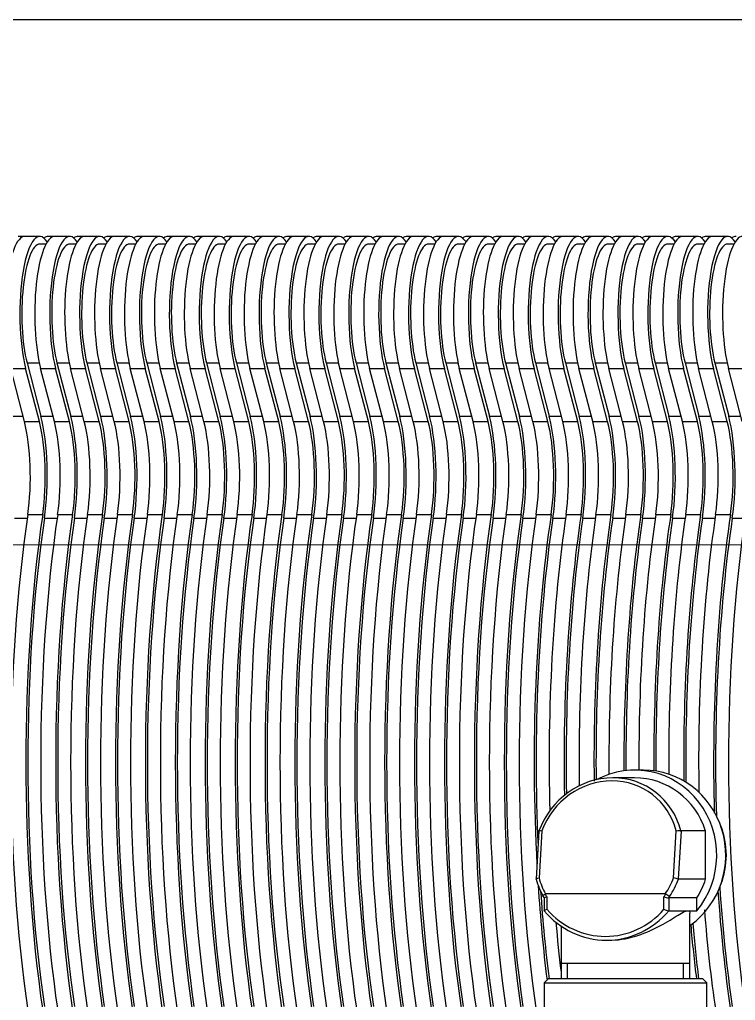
# Model space of a CAD drawing. Header units: millimetres. Extents: x 3795014 to 4300160, y 3869364 to 4016788.
# Drawn here: x 4226548 to 4226594.3, y 3924246.1 to 3924309.5 of the extents above; entities that cross this region are included whole.
import ezdxf

# ---------------------------------------------------------------- set-up
doc = ezdxf.new("R2010")
doc.units = ezdxf.units.MM
doc.linetypes.add('осевая2', pattern=[28.575, 19.05, -3.175, 3.175, -3.175])
doc.layers.add('линия перехода', color=7, linetype='Continuous')
doc.layers.add('оси', color=7, linetype='осевая2', lineweight=13)
doc.layers.add('основная', color=7, linetype='Continuous', lineweight=50)

msp = doc.modelspace()

# ---------------------------------------------------------------- linework, layer by layer
at = {"layer": 'линия перехода', "color": 0, "linetype": 'Continuous', "lineweight": -3}
for p, q in [((4226547.463, 3924286.987), (4226548.429, 3924286.987)), ((4226548.521, 3924287.341), (4226549.312, 3924287.341)), ((4226549.395, 3924286.987), (4226550.361, 3924286.987)), ((4226550.453, 3924287.341), (4226551.243, 3924287.341)), ((4226551.327, 3924286.987), (4226552.293, 3924286.987)), ((4226552.384, 3924287.341), (4226553.175, 3924287.341)), ((4226553.258, 3924286.987), (4226554.224, 3924286.987)), ((4226554.316, 3924287.341), (4226555.107, 3924287.341)), ((4226555.19, 3924286.987), (4226556.156, 3924286.987)), ((4226556.248, 3924287.341), (4226557.038, 3924287.341)), ((4226557.122, 3924286.987), (4226558.088, 3924286.987)), ((4226558.179, 3924287.341), (4226558.97, 3924287.341)), ((4226559.053, 3924286.987), (4226560.019, 3924286.987)), ((4226560.111, 3924287.341), (4226560.902, 3924287.341)), ((4226560.985, 3924286.987), (4226561.951, 3924286.987)), ((4226562.043, 3924287.341), (4226562.834, 3924287.341)), ((4226562.917, 3924286.987), (4226563.883, 3924286.987)), ((4226563.974, 3924287.341), (4226564.765, 3924287.341)), ((4226564.848, 3924286.987), (4226565.814, 3924286.987)), ((4226565.906, 3924287.341), (4226566.697, 3924287.341)), ((4226566.78, 3924286.987), (4226567.746, 3924286.987)), ((4226567.838, 3924287.341), (4226568.629, 3924287.341)), ((4226568.712, 3924286.987), (4226569.678, 3924286.987)), ((4226569.769, 3924287.341), (4226570.56, 3924287.341)), ((4226570.643, 3924286.987), (4226571.609, 3924286.987)), ((4226571.701, 3924287.341), (4226572.492, 3924287.341)), ((4226572.575, 3924286.987), (4226573.541, 3924286.987)), ((4226573.633, 3924287.341), (4226574.424, 3924287.341)), ((4226574.507, 3924286.987), (4226575.473, 3924286.987)), ((4226575.564, 3924287.341), (4226576.355, 3924287.341)), ((4226576.438, 3924286.987), (4226577.404, 3924286.987)), ((4226577.496, 3924287.341), (4226578.287, 3924287.341)), ((4226578.37, 3924286.987), (4226579.336, 3924286.987)), ((4226579.428, 3924287.341), (4226580.219, 3924287.341)), ((4226580.302, 3924286.987), (4226581.268, 3924286.987)), ((4226581.359, 3924287.341), (4226582.15, 3924287.341)), ((4226582.233, 3924286.987), (4226583.199, 3924286.987)), ((4226583.291, 3924287.341), (4226584.082, 3924287.341)), ((4226584.165, 3924286.987), (4226585.131, 3924286.987)), ((4226585.223, 3924287.341), (4226586.014, 3924287.341)), ((4226586.097, 3924286.987), (4226587.063, 3924286.987)), ((4226587.154, 3924287.341), (4226587.945, 3924287.341)), ((4226588.028, 3924286.987), (4226588.994, 3924286.987)), ((4226589.086, 3924287.341), (4226589.877, 3924287.341)), ((4226589.96, 3924286.987), (4226590.926, 3924286.987)), ((4226591.018, 3924287.341), (4226591.809, 3924287.341)), ((4226591.892, 3924286.987), (4226592.858, 3924286.987)), ((4226592.949, 3924287.341), (4226593.74, 3924287.341)), ((4226593.824, 3924286.987), (4226594.789, 3924286.987)), ((4226547.479, 3924283.906), (4226548.262, 3924283.906)), ((4226549.411, 3924283.906), (4226550.194, 3924283.906)), ((4226551.343, 3924283.906), (4226552.125, 3924283.906)), ((4226553.274, 3924283.906), (4226554.057, 3924283.906)), ((4226555.206, 3924283.906), (4226555.989, 3924283.906)), ((4226557.138, 3924283.906), (4226557.92, 3924283.906)), ((4226559.069, 3924283.906), (4226559.852, 3924283.906)), ((4226561.001, 3924283.906), (4226561.784, 3924283.906)), ((4226562.933, 3924283.906), (4226563.715, 3924283.906)), ((4226564.864, 3924283.906), (4226565.647, 3924283.906)), ((4226566.796, 3924283.906), (4226567.579, 3924283.906)), ((4226568.728, 3924283.906), (4226569.51, 3924283.906)), ((4226570.659, 3924283.906), (4226571.442, 3924283.906)), ((4226572.591, 3924283.906), (4226573.374, 3924283.906)), ((4226574.523, 3924283.906), (4226575.305, 3924283.906)), ((4226576.454, 3924283.906), (4226577.237, 3924283.906)), ((4226578.386, 3924283.906), (4226579.169, 3924283.906)), ((4226580.318, 3924283.906), (4226581.1, 3924283.906)), ((4226582.249, 3924283.906), (4226583.032, 3924283.906)), ((4226584.181, 3924283.906), (4226584.964, 3924283.906)), ((4226586.113, 3924283.906), (4226586.895, 3924283.906)), ((4226588.045, 3924283.906), (4226588.827, 3924283.906)), ((4226589.976, 3924283.906), (4226590.759, 3924283.906)), ((4226591.908, 3924283.906), (4226592.69, 3924283.906)), ((4226593.84, 3924283.906), (4226594.622, 3924283.906)), ((4226548.354, 3924283.552), (4226549.319, 3924283.552)), ((4226550.285, 3924283.552), (4226551.251, 3924283.552)), ((4226552.217, 3924283.552), (4226553.183, 3924283.552)), ((4226554.149, 3924283.552), (4226555.114, 3924283.552)), ((4226556.08, 3924283.552), (4226557.046, 3924283.552)), ((4226558.012, 3924283.552), (4226558.978, 3924283.552)), ((4226559.944, 3924283.552), (4226560.909, 3924283.552)), ((4226561.875, 3924283.552), (4226562.841, 3924283.552)), ((4226563.807, 3924283.552), (4226564.773, 3924283.552)), ((4226565.739, 3924283.552), (4226566.704, 3924283.552)), ((4226567.67, 3924283.552), (4226568.636, 3924283.552)), ((4226569.602, 3924283.552), (4226570.568, 3924283.552)), ((4226571.534, 3924283.552), (4226572.5, 3924283.552)), ((4226573.465, 3924283.552), (4226574.431, 3924283.552)), ((4226575.397, 3924283.552), (4226576.363, 3924283.552)), ((4226577.329, 3924283.552), (4226578.295, 3924283.552)), ((4226579.26, 3924283.552), (4226580.226, 3924283.552)), ((4226581.192, 3924283.552), (4226582.158, 3924283.552)), ((4226583.124, 3924283.552), (4226584.09, 3924283.552)), ((4226585.055, 3924283.552), (4226586.021, 3924283.552)), ((4226586.987, 3924283.552), (4226587.953, 3924283.552)), ((4226588.919, 3924283.552), (4226589.885, 3924283.552)), ((4226590.85, 3924283.552), (4226591.816, 3924283.552)), ((4226592.782, 3924283.552), (4226593.748, 3924283.552)), ((4226547.712, 3924277.305), (4226548.529, 3924277.305)), ((4226548.565, 3924277.552), (4226549.531, 3924277.552)), ((4226549.643, 3924277.305), (4226550.461, 3924277.305)), ((4226550.496, 3924277.552), (4226551.462, 3924277.552)), ((4226551.575, 3924277.305), (4226552.392, 3924277.305)), ((4226552.428, 3924277.552), (4226553.394, 3924277.552)), ((4226553.507, 3924277.305), (4226554.324, 3924277.305)), ((4226554.36, 3924277.552), (4226555.326, 3924277.552)), ((4226555.438, 3924277.305), (4226556.256, 3924277.305)), ((4226556.291, 3924277.552), (4226557.257, 3924277.552)), ((4226557.37, 3924277.305), (4226558.187, 3924277.305)), ((4226558.223, 3924277.552), (4226559.189, 3924277.552)), ((4226559.302, 3924277.305), (4226560.119, 3924277.305)), ((4226560.155, 3924277.552), (4226561.121, 3924277.552)), ((4226561.233, 3924277.305), (4226562.051, 3924277.305)), ((4226562.086, 3924277.552), (4226563.052, 3924277.552)), ((4226563.165, 3924277.305), (4226563.982, 3924277.305)), ((4226564.018, 3924277.552), (4226564.984, 3924277.552)), ((4226565.097, 3924277.305), (4226565.914, 3924277.305)), ((4226565.95, 3924277.552), (4226566.916, 3924277.552)), ((4226567.028, 3924277.305), (4226567.846, 3924277.305)), ((4226567.881, 3924277.552), (4226568.847, 3924277.552)), ((4226568.96, 3924277.305), (4226569.777, 3924277.305)), ((4226569.813, 3924277.552), (4226570.779, 3924277.552)), ((4226570.892, 3924277.305), (4226571.709, 3924277.305)), ((4226571.745, 3924277.552), (4226572.711, 3924277.552)), ((4226572.823, 3924277.305), (4226573.641, 3924277.305)), ((4226573.677, 3924277.552), (4226574.642, 3924277.552)), ((4226574.755, 3924277.305), (4226575.572, 3924277.305)), ((4226575.608, 3924277.552), (4226576.574, 3924277.552)), ((4226576.687, 3924277.305), (4226577.504, 3924277.305)), ((4226577.54, 3924277.552), (4226578.506, 3924277.552)), ((4226578.618, 3924277.305), (4226579.436, 3924277.305)), ((4226579.472, 3924277.552), (4226580.437, 3924277.552)), ((4226580.55, 3924277.305), (4226581.367, 3924277.305)), ((4226581.403, 3924277.552), (4226582.369, 3924277.552)), ((4226582.482, 3924277.305), (4226583.299, 3924277.305)), ((4226583.335, 3924277.552), (4226584.301, 3924277.552)), ((4226584.413, 3924277.305), (4226585.231, 3924277.305)), ((4226585.267, 3924277.552), (4226586.232, 3924277.552)), ((4226586.345, 3924277.305), (4226587.162, 3924277.305)), ((4226587.198, 3924277.552), (4226588.164, 3924277.552)), ((4226588.277, 3924277.305), (4226589.094, 3924277.305)), ((4226589.13, 3924277.552), (4226590.096, 3924277.552)), ((4226590.208, 3924277.305), (4226591.026, 3924277.305)), ((4226591.062, 3924277.552), (4226592.027, 3924277.552)), ((4226592.14, 3924277.305), (4226592.957, 3924277.305)), ((4226592.993, 3924277.552), (4226593.959, 3924277.552)), ((4226594.072, 3924277.305), (4226594.889, 3924277.305)), ((4226581.763, 3924257.106), (4226581.59, 3924254.064)), ((4226590.283, 3924254.064), (4226590.455, 3924257.106)), ((4226590.762, 3924257.093), (4226590.585, 3924253.972)), ((4226582.096, 3924252.842), (4226582.096, 3924252.034)), ((4226589.66, 3924252.034), (4226589.66, 3924252.842)), ((4226589.966, 3924252.766), (4226589.966, 3924251.94))]:
    msp.add_line(p, q, dxfattribs=at)
for centre, major_axis, ratio, start_param, end_param in [((4226586.023, 3924255.585), (-2.435, -4.169), 0.93488, 2.396479, 4.886306), ((4226586.023, 3924255.585), (-2.435, -4.169), 0.93488, 5.538072, 5.779733), ((4226586.023, 3924255.585), (-2.435, -4.169), 0.93488, 1.503052, 1.744713), ((4226586.086, 3924255.531), (2.506, 4.414), 0.937175, 4.640471, 4.883878), ((4226585.878, 3924255.531), (0, -4.75), 0.965835, 5.26853, 5.314193), ((4226585.878, 3924255.531), (0, -4.75), 0.965835, 0.968993, 1.014656), ((4226585.943, 3924255.531), (0, -5), 0.965835, 0.984689, 1.00983), ((4226585.878, 3924255.531), (0, 5.25), 0.965835, 2.299843, 3.983342)]:
    msp.add_ellipse(centre, major_axis=major_axis, ratio=ratio, start_param=start_param, end_param=end_param, dxfattribs=at)
at = {"layer": 'оси', "ltscale": 25}
msp.add_line((4217732.732, 3924275.593), (4229531.19, 3924275.593), dxfattribs=at)
at = {"layer": 'основная', "color": 0, "linetype": 'Continuous', "lineweight": -3}
for p, q in [((4226269.165, 3924309.531), (4226655.499, 3924309.531)), ((4226548.38, 3924295.523), (4226547.953, 3924295.523)), ((4226549.345, 3924295.523), (4226548.38, 3924295.523)), ((4226549.747, 3924295.023), (4226549.345, 3924295.023)), ((4226550.311, 3924295.523), (4226549.885, 3924295.523)), ((4226551.277, 3924295.523), (4226550.311, 3924295.523)), ((4226551.678, 3924295.023), (4226551.277, 3924295.023)), ((4226552.243, 3924295.523), (4226551.816, 3924295.523)), ((4226553.209, 3924295.523), (4226552.243, 3924295.523)), ((4226553.61, 3924295.023), (4226553.209, 3924295.023)), ((4226554.175, 3924295.523), (4226553.748, 3924295.523)), ((4226555.141, 3924295.523), (4226554.175, 3924295.523)), ((4226555.542, 3924295.023), (4226555.141, 3924295.023)), ((4226556.106, 3924295.523), (4226555.68, 3924295.523)), ((4226557.072, 3924295.523), (4226556.106, 3924295.523)), ((4226557.473, 3924295.023), (4226557.072, 3924295.023)), ((4226558.038, 3924295.523), (4226557.611, 3924295.523)), ((4226559.004, 3924295.523), (4226558.038, 3924295.523)), ((4226559.405, 3924295.023), (4226559.004, 3924295.023)), ((4226559.97, 3924295.523), (4226559.543, 3924295.523)), ((4226560.936, 3924295.523), (4226559.97, 3924295.523)), ((4226561.337, 3924295.023), (4226560.936, 3924295.023)), ((4226561.901, 3924295.523), (4226561.475, 3924295.523)), ((4226562.867, 3924295.523), (4226561.901, 3924295.523)), ((4226563.268, 3924295.023), (4226562.867, 3924295.023)), ((4226563.833, 3924295.523), (4226563.406, 3924295.523)), ((4226564.799, 3924295.523), (4226563.833, 3924295.523)), ((4226565.2, 3924295.023), (4226564.799, 3924295.023)), ((4226565.765, 3924295.523), (4226565.338, 3924295.523)), ((4226566.731, 3924295.523), (4226565.765, 3924295.523)), ((4226567.132, 3924295.023), (4226566.731, 3924295.023)), ((4226567.696, 3924295.523), (4226567.27, 3924295.523)), ((4226568.662, 3924295.523), (4226567.696, 3924295.523)), ((4226569.063, 3924295.023), (4226568.662, 3924295.023)), ((4226569.628, 3924295.523), (4226569.201, 3924295.523)), ((4226570.594, 3924295.523), (4226569.628, 3924295.523)), ((4226570.995, 3924295.023), (4226570.594, 3924295.023)), ((4226571.56, 3924295.523), (4226571.133, 3924295.523)), ((4226572.526, 3924295.523), (4226571.56, 3924295.523)), ((4226572.927, 3924295.023), (4226572.526, 3924295.023)), ((4226573.491, 3924295.523), (4226573.065, 3924295.523)), ((4226574.457, 3924295.523), (4226573.491, 3924295.523)), ((4226574.858, 3924295.023), (4226574.457, 3924295.023)), ((4226575.423, 3924295.523), (4226574.996, 3924295.523)), ((4226576.389, 3924295.523), (4226575.423, 3924295.523)), ((4226576.79, 3924295.023), (4226576.389, 3924295.023)), ((4226577.355, 3924295.523), (4226576.928, 3924295.523)), ((4226578.321, 3924295.523), (4226577.355, 3924295.523)), ((4226578.722, 3924295.023), (4226578.321, 3924295.023)), ((4226579.286, 3924295.523), (4226578.86, 3924295.523)), ((4226580.252, 3924295.523), (4226579.286, 3924295.523)), ((4226580.653, 3924295.023), (4226580.252, 3924295.023)), ((4226581.218, 3924295.523), (4226580.791, 3924295.523)), ((4226582.184, 3924295.523), (4226581.218, 3924295.523)), ((4226582.585, 3924295.023), (4226582.184, 3924295.023)), ((4226583.15, 3924295.523), (4226582.723, 3924295.523)), ((4226584.116, 3924295.523), (4226583.15, 3924295.523)), ((4226584.517, 3924295.023), (4226584.116, 3924295.023)), ((4226585.081, 3924295.523), (4226584.655, 3924295.523)), ((4226586.047, 3924295.523), (4226585.081, 3924295.523)), ((4226586.448, 3924295.023), (4226586.047, 3924295.023)), ((4226587.013, 3924295.523), (4226586.586, 3924295.523)), ((4226587.979, 3924295.523), (4226587.013, 3924295.523)), ((4226588.38, 3924295.023), (4226587.979, 3924295.023)), ((4226588.945, 3924295.523), (4226588.518, 3924295.523)), ((4226589.911, 3924295.523), (4226588.945, 3924295.523)), ((4226590.312, 3924295.023), (4226589.911, 3924295.023)), ((4226590.876, 3924295.523), (4226590.45, 3924295.523)), ((4226591.842, 3924295.523), (4226590.876, 3924295.523)), ((4226592.243, 3924295.023), (4226591.842, 3924295.023)), ((4226592.808, 3924295.523), (4226592.381, 3924295.523)), ((4226593.774, 3924295.523), (4226592.808, 3924295.523)), ((4226594.175, 3924295.023), (4226593.774, 3924295.023)), ((4226548.354, 3924283.552), (4226547.463, 3924286.987)), ((4226549.319, 3924283.552), (4226548.429, 3924286.987)), ((4226548.521, 3924287.341), (4226549.411, 3924283.906)), ((4226550.285, 3924283.552), (4226549.395, 3924286.987)), ((4226551.251, 3924283.552), (4226550.361, 3924286.987)), ((4226550.453, 3924287.341), (4226551.343, 3924283.906)), ((4226552.217, 3924283.552), (4226551.327, 3924286.987)), ((4226553.183, 3924283.552), (4226552.293, 3924286.987)), ((4226552.384, 3924287.341), (4226553.274, 3924283.906)), ((4226554.149, 3924283.552), (4226553.258, 3924286.987)), ((4226555.114, 3924283.552), (4226554.224, 3924286.987)), ((4226554.316, 3924287.341), (4226555.206, 3924283.906)), ((4226556.08, 3924283.552), (4226555.19, 3924286.987)), ((4226557.046, 3924283.552), (4226556.156, 3924286.987)), ((4226556.248, 3924287.341), (4226557.138, 3924283.906)), ((4226558.012, 3924283.552), (4226557.122, 3924286.987)), ((4226558.978, 3924283.552), (4226558.088, 3924286.987)), ((4226558.179, 3924287.341), (4226559.069, 3924283.906)), ((4226559.944, 3924283.552), (4226559.053, 3924286.987)), ((4226560.909, 3924283.552), (4226560.019, 3924286.987)), ((4226560.111, 3924287.341), (4226561.001, 3924283.906)), ((4226561.875, 3924283.552), (4226560.985, 3924286.987)), ((4226562.841, 3924283.552), (4226561.951, 3924286.987)), ((4226562.043, 3924287.341), (4226562.933, 3924283.906)), ((4226563.807, 3924283.552), (4226562.917, 3924286.987)), ((4226564.773, 3924283.552), (4226563.883, 3924286.987)), ((4226563.974, 3924287.341), (4226564.864, 3924283.906)), ((4226565.739, 3924283.552), (4226564.848, 3924286.987)), ((4226566.704, 3924283.552), (4226565.814, 3924286.987)), ((4226565.906, 3924287.341), (4226566.796, 3924283.906)), ((4226567.67, 3924283.552), (4226566.78, 3924286.987)), ((4226568.636, 3924283.552), (4226567.746, 3924286.987)), ((4226567.838, 3924287.341), (4226568.728, 3924283.906)), ((4226569.602, 3924283.552), (4226568.712, 3924286.987)), ((4226570.568, 3924283.552), (4226569.678, 3924286.987)), ((4226569.769, 3924287.341), (4226570.659, 3924283.906)), ((4226571.534, 3924283.552), (4226570.643, 3924286.987)), ((4226572.5, 3924283.552), (4226571.609, 3924286.987)), ((4226571.701, 3924287.341), (4226572.591, 3924283.906)), ((4226573.465, 3924283.552), (4226572.575, 3924286.987)), ((4226574.431, 3924283.552), (4226573.541, 3924286.987)), ((4226573.633, 3924287.341), (4226574.523, 3924283.906)), ((4226575.397, 3924283.552), (4226574.507, 3924286.987)), ((4226576.363, 3924283.552), (4226575.473, 3924286.987)), ((4226575.564, 3924287.341), (4226576.454, 3924283.906)), ((4226577.329, 3924283.552), (4226576.438, 3924286.987)), ((4226578.295, 3924283.552), (4226577.404, 3924286.987)), ((4226577.496, 3924287.341), (4226578.386, 3924283.906)), ((4226579.26, 3924283.552), (4226578.37, 3924286.987)), ((4226580.226, 3924283.552), (4226579.336, 3924286.987)), ((4226579.428, 3924287.341), (4226580.318, 3924283.906)), ((4226581.192, 3924283.552), (4226580.302, 3924286.987)), ((4226582.158, 3924283.552), (4226581.268, 3924286.987)), ((4226581.359, 3924287.341), (4226582.249, 3924283.906)), ((4226583.124, 3924283.552), (4226582.233, 3924286.987)), ((4226584.09, 3924283.552), (4226583.199, 3924286.987)), ((4226583.291, 3924287.341), (4226584.181, 3924283.906)), ((4226585.055, 3924283.552), (4226584.165, 3924286.987)), ((4226586.021, 3924283.552), (4226585.131, 3924286.987)), ((4226585.223, 3924287.341), (4226586.113, 3924283.906)), ((4226586.987, 3924283.552), (4226586.097, 3924286.987)), ((4226587.953, 3924283.552), (4226587.063, 3924286.987)), ((4226587.154, 3924287.341), (4226588.045, 3924283.906)), ((4226588.919, 3924283.552), (4226588.028, 3924286.987)), ((4226589.885, 3924283.552), (4226588.994, 3924286.987)), ((4226589.086, 3924287.341), (4226589.976, 3924283.906)), ((4226590.85, 3924283.552), (4226589.96, 3924286.987)), ((4226591.816, 3924283.552), (4226590.926, 3924286.987)), ((4226591.018, 3924287.341), (4226591.908, 3924283.906)), ((4226592.782, 3924283.552), (4226591.892, 3924286.987)), ((4226593.748, 3924283.552), (4226592.858, 3924286.987)), ((4226592.949, 3924287.341), (4226593.84, 3924283.906)), ((4226594.714, 3924283.552), (4226593.824, 3924286.987)), ((4226588.34, 3924261.031), (4226587.757, 3924261.031)), ((4226587.757, 3924260.531), (4226586.355, 3924260.531)), ((4226581.579, 3924257.103), (4226581.402, 3924253.988)), ((4226590.757, 3924257.094), (4226590.762, 3924257.093)), ((4226592.345, 3924257.093), (4226590.762, 3924257.093)), ((4226592.345, 3924253.97), (4226592.345, 3924257.093)), ((4226581.414, 3924253.97), (4226581.41, 3924253.972)), ((4226590.585, 3924253.972), (4226590.59, 3924253.97)), ((4226592.345, 3924253.97), (4226590.59, 3924253.97)), ((4226581.842, 3924252.879), (4226581.913, 3924252.768)), ((4226581.911, 3924252.769), (4226581.911, 3924251.944)), ((4226589.746, 3924253.031), (4226582.01, 3924253.031)), ((4226591.78, 3924252.766), (4226589.966, 3924252.766)), ((4226591.78, 3924251.94), (4226591.78, 3924252.766)), ((4226589.966, 3924251.94), (4226591.197, 3924251.94)), ((4226591.197, 3924251.94), (4226591.78, 3924251.94)), ((4226591.339, 3924248.531), (4226591.339, 3924251.774)), ((4226583.008, 3924250.947), (4226583.008, 3924248.531)), ((4226585.943, 3924250.031), (4226586.098, 3924250.031)), ((4226583.008, 3924248.531), (4226583.008, 3924247.531)), ((4226591.339, 3924248.531), (4226583.008, 3924248.531)), ((4226583.436, 3924247.531), (4226583.436, 3924248.531)), ((4226590.911, 3924247.531), (4226590.911, 3924248.531)), ((4226591.339, 3924247.531), (4226591.339, 3924248.531)), ((4226582.174, 3924247.531), (4226581.924, 3924247.281)), ((4226592.174, 3924247.531), (4226582.174, 3924247.531)), ((4226592.424, 3924247.281), (4226592.174, 3924247.531)), ((4226581.924, 3924247.281), (4226592.424, 3924247.281)), ((4226581.924, 3924247.281), (4226581.924, 3924244.731)), ((4226592.424, 3924244.731), (4226592.424, 3924247.281))]:
    msp.add_line(p, q, dxfattribs=at)
for centre, radius, start, end in [((4226590.177, 3924253.173), 0.897, 62.8999, 83.20474), ((4226582.008, 3924252.982), 0.0494, 88.22297, 122.22076), ((4226590.237, 3924254.501), 1.756, 250.81871, 261.13301), ((4226589.748, 3924252.98), 0.051, 58.33737, 91.2189), ((4226591.151, 3924255.055), 2.454, 235.87926, 242.87077), ((4226590.25, 3924253.411), 1.498, 246.77605, 259.05363)]:
    msp.add_arc(centre, radius, start, end, dxfattribs=at)
for centre, major_axis, ratio, start_param, end_param in [((4226549.345, 3924290.523), (0, -5), 0.259156, 2.759692, 5.497787), ((4226551.277, 3924290.523), (0, -5), 0.259156, 2.759692, 5.497787), ((4226553.209, 3924290.523), (0, -5), 0.259156, 2.759692, 5.497787), ((4226555.141, 3924290.523), (0, -5), 0.259156, 2.759692, 5.497787), ((4226557.072, 3924290.523), (0, -5), 0.259156, 2.759692, 5.497787), ((4226559.004, 3924290.523), (0, -5), 0.259156, 2.759692, 5.497787), ((4226560.936, 3924290.523), (0, -5), 0.259156, 2.759692, 5.497787), ((4226562.867, 3924290.523), (0, -5), 0.259156, 2.759692, 5.497787), ((4226564.799, 3924290.523), (0, -5), 0.259156, 2.759692, 5.497787), ((4226566.731, 3924290.523), (0, -5), 0.259156, 2.759692, 5.497787), ((4226568.662, 3924290.523), (0, -5), 0.259156, 2.759692, 5.497787), ((4226570.594, 3924290.523), (0, -5), 0.259156, 2.759692, 5.497787), ((4226572.526, 3924290.523), (0, -5), 0.259156, 2.759692, 5.497787), ((4226574.457, 3924290.523), (0, -5), 0.259156, 2.759692, 5.497787), ((4226576.389, 3924290.523), (0, -5), 0.259156, 2.759692, 5.497787), ((4226578.321, 3924290.523), (0, -5), 0.259156, 2.759692, 5.497787), ((4226580.252, 3924290.523), (0, -5), 0.259156, 2.759692, 5.497787), ((4226582.184, 3924290.523), (0, -5), 0.259156, 2.759692, 5.497787), ((4226584.116, 3924290.523), (0, -5), 0.259156, 2.759692, 5.497787), ((4226586.047, 3924290.523), (0, -5), 0.259156, 2.759692, 5.497787), ((4226587.979, 3924290.523), (0, -5), 0.259156, 2.759692, 5.497787), ((4226589.911, 3924290.523), (0, -5), 0.259156, 2.759692, 5.497787), ((4226591.842, 3924290.523), (0, -5), 0.259156, 2.759692, 5.497787), ((4226593.774, 3924290.523), (0, -5), 0.259156, 2.759692, 5.497787), ((4226548.38, 3924290.523), (0, -5), 0.259156, 3.141593, 5.497787), ((4226549.345, 3924290.523), (0, -4.5), 0.259156, 3.141593, 5.497787), ((4226550.311, 3924290.523), (0, -5), 0.259156, 3.141593, 5.497787), ((4226549.885, 3924290.523), (0, -5), 0.259156, 3.141593, 3.351128), ((4226551.277, 3924290.523), (0, -4.5), 0.259156, 3.141593, 5.497787), ((4226552.243, 3924290.523), (0, -5), 0.259156, 3.141593, 5.497787), ((4226551.816, 3924290.523), (0, -5), 0.259156, 3.141593, 3.351128), ((4226553.209, 3924290.523), (0, -4.5), 0.259156, 3.141593, 5.497787), ((4226554.175, 3924290.523), (0, -5), 0.259156, 3.141593, 5.497787), ((4226553.748, 3924290.523), (0, -5), 0.259156, 3.141593, 3.351128), ((4226555.141, 3924290.523), (0, -4.5), 0.259156, 3.141593, 5.497787), ((4226556.106, 3924290.523), (0, -5), 0.259156, 3.141593, 5.497787), ((4226555.68, 3924290.523), (0, -5), 0.259156, 3.141593, 3.351128), ((4226557.072, 3924290.523), (0, -4.5), 0.259156, 3.141593, 5.497787), ((4226558.038, 3924290.523), (0, -5), 0.259156, 3.141593, 5.497787), ((4226557.611, 3924290.523), (0, -5), 0.259156, 3.141593, 3.351128), ((4226559.004, 3924290.523), (0, -4.5), 0.259156, 3.141593, 5.497787), ((4226559.97, 3924290.523), (0, -5), 0.259156, 3.141593, 5.497787), ((4226559.543, 3924290.523), (0, -5), 0.259156, 3.141593, 3.351128), ((4226560.936, 3924290.523), (0, -4.5), 0.259156, 3.141593, 5.497787), ((4226561.901, 3924290.523), (0, -5), 0.259156, 3.141593, 5.497787), ((4226561.475, 3924290.523), (0, -5), 0.259156, 3.141593, 3.351128), ((4226562.867, 3924290.523), (0, -4.5), 0.259156, 3.141593, 5.497787), ((4226563.833, 3924290.523), (0, -5), 0.259156, 3.141593, 5.497787), ((4226563.406, 3924290.523), (0, -5), 0.259156, 3.141593, 3.351128), ((4226564.799, 3924290.523), (0, -4.5), 0.259156, 3.141593, 5.497787), ((4226565.765, 3924290.523), (0, -5), 0.259156, 3.141593, 5.497787), ((4226565.338, 3924290.523), (0, -5), 0.259156, 3.141593, 3.351128), ((4226566.731, 3924290.523), (0, -4.5), 0.259156, 3.141593, 5.497787), ((4226567.696, 3924290.523), (0, -5), 0.259156, 3.141593, 5.497787), ((4226567.27, 3924290.523), (0, -5), 0.259156, 3.141593, 3.351128), ((4226568.662, 3924290.523), (0, -4.5), 0.259156, 3.141593, 5.497787), ((4226569.628, 3924290.523), (0, -5), 0.259156, 3.141593, 5.497787), ((4226569.201, 3924290.523), (0, -5), 0.259156, 3.141593, 3.351128), ((4226570.594, 3924290.523), (0, -4.5), 0.259156, 3.141593, 5.497787), ((4226571.56, 3924290.523), (0, -5), 0.259156, 3.141593, 5.497787), ((4226571.133, 3924290.523), (0, -5), 0.259156, 3.141593, 3.351128), ((4226572.526, 3924290.523), (0, -4.5), 0.259156, 3.141593, 5.497787), ((4226573.491, 3924290.523), (0, -5), 0.259156, 3.141593, 5.497787), ((4226573.065, 3924290.523), (0, -5), 0.259156, 3.141593, 3.351128), ((4226574.457, 3924290.523), (0, -4.5), 0.259156, 3.141593, 5.497787), ((4226575.423, 3924290.523), (0, -5), 0.259156, 3.141593, 5.497787), ((4226574.996, 3924290.523), (0, -5), 0.259156, 3.141593, 3.351128), ((4226576.389, 3924290.523), (0, -4.5), 0.259156, 3.141593, 5.497787), ((4226577.355, 3924290.523), (0, -5), 0.259156, 3.141593, 5.497787), ((4226576.928, 3924290.523), (0, -5), 0.259156, 3.141593, 3.351128), ((4226578.321, 3924290.523), (0, -4.5), 0.259156, 3.141593, 5.497787), ((4226579.286, 3924290.523), (0, -5), 0.259156, 3.141593, 5.497787), ((4226578.86, 3924290.523), (0, -5), 0.259156, 3.141593, 3.351128), ((4226580.252, 3924290.523), (0, -4.5), 0.259156, 3.141593, 5.497787), ((4226581.218, 3924290.523), (0, -5), 0.259156, 3.141593, 5.497787), ((4226580.791, 3924290.523), (0, -5), 0.259156, 3.141593, 3.351128), ((4226582.184, 3924290.523), (0, -4.5), 0.259156, 3.141593, 5.497787), ((4226583.15, 3924290.523), (0, -5), 0.259156, 3.141593, 5.497787), ((4226582.723, 3924290.523), (0, -5), 0.259156, 3.141593, 3.351128), ((4226584.116, 3924290.523), (0, -4.5), 0.259156, 3.141593, 5.497787), ((4226585.081, 3924290.523), (0, -5), 0.259156, 3.141593, 5.497787), ((4226584.655, 3924290.523), (0, -5), 0.259156, 3.141593, 3.351128), ((4226586.047, 3924290.523), (0, -4.5), 0.259156, 3.141593, 5.497787), ((4226587.013, 3924290.523), (0, -5), 0.259156, 3.141593, 5.497787), ((4226586.586, 3924290.523), (0, -5), 0.259156, 3.141593, 3.351128), ((4226587.979, 3924290.523), (0, -4.5), 0.259156, 3.141593, 5.497787), ((4226588.945, 3924290.523), (0, -5), 0.259156, 3.141593, 5.497787), ((4226588.518, 3924290.523), (0, -5), 0.259156, 3.141593, 3.351128), ((4226589.911, 3924290.523), (0, -4.5), 0.259156, 3.141593, 5.497787), ((4226590.876, 3924290.523), (0, -5), 0.259156, 3.141593, 5.497787), ((4226590.45, 3924290.523), (0, -5), 0.259156, 3.141593, 3.351128), ((4226591.842, 3924290.523), (0, -4.5), 0.259156, 3.141593, 5.497787), ((4226592.808, 3924290.523), (0, -5), 0.259156, 3.141593, 5.497787), ((4226592.381, 3924290.523), (0, -5), 0.259156, 3.141593, 3.351128), ((4226593.774, 3924290.523), (0, -4.5), 0.259156, 3.141593, 5.497787), ((4226594.74, 3924290.523), (0, -5), 0.259156, 3.141593, 5.497787), ((4226594.313, 3924290.523), (0, -5), 0.259156, 3.141593, 3.351128), ((4226548.403, 3924280.017), (0, 5.5), 0.259156, 4.196924, 5.497787), ((4226550.335, 3924280.017), (0, 5.5), 0.259156, 4.196924, 5.497787), ((4226552.267, 3924280.017), (0, 5.5), 0.259156, 4.196924, 5.497787), ((4226554.198, 3924280.017), (0, 5.5), 0.259156, 4.196924, 5.497787), ((4226556.13, 3924280.017), (0, 5.5), 0.259156, 4.196924, 5.497787), ((4226558.062, 3924280.017), (0, 5.5), 0.259156, 4.196924, 5.497787), ((4226559.993, 3924280.017), (0, 5.5), 0.259156, 4.196924, 5.497787), ((4226561.925, 3924280.017), (0, 5.5), 0.259156, 4.196924, 5.497787), ((4226563.857, 3924280.017), (0, 5.5), 0.259156, 4.196924, 5.497787), ((4226565.788, 3924280.017), (0, 5.5), 0.259156, 4.196924, 5.497787), ((4226567.72, 3924280.017), (0, 5.5), 0.259156, 4.196924, 5.497787), ((4226569.652, 3924280.017), (0, 5.5), 0.259156, 4.196924, 5.497787), ((4226571.583, 3924280.017), (0, 5.5), 0.259156, 4.196924, 5.497787), ((4226573.515, 3924280.017), (0, 5.5), 0.259156, 4.196924, 5.497787), ((4226575.447, 3924280.017), (0, 5.5), 0.259156, 4.196924, 5.497787), ((4226577.378, 3924280.017), (0, 5.5), 0.259156, 4.196924, 5.497787), ((4226579.31, 3924280.017), (0, 5.5), 0.259156, 4.196924, 5.497787), ((4226581.242, 3924280.017), (0, 5.5), 0.259156, 4.196924, 5.497787), ((4226583.173, 3924280.017), (0, 5.5), 0.259156, 4.196924, 5.497787), ((4226585.105, 3924280.017), (0, 5.5), 0.259156, 4.196924, 5.497787), ((4226587.037, 3924280.017), (0, 5.5), 0.259156, 4.196924, 5.497787), ((4226588.968, 3924280.017), (0, 5.5), 0.259156, 4.196924, 5.497787), ((4226590.9, 3924280.017), (0, 5.5), 0.259156, 4.196924, 5.497787), ((4226592.832, 3924280.017), (0, 5.5), 0.259156, 4.196924, 5.497787), ((4226547.437, 3924280.017), (0, -5), 0.259156, 1.055331, 2.356194), ((4226548.403, 3924280.017), (0, -5), 0.259156, 1.055331, 2.356194), ((4226549.369, 3924280.017), (0, -5), 0.259156, 1.055331, 2.356194), ((4226550.335, 3924280.017), (0, -5), 0.259156, 1.055331, 2.356194), ((4226551.301, 3924280.017), (0, -5), 0.259156, 1.055331, 2.356194), ((4226552.267, 3924280.017), (0, -5), 0.259156, 1.055331, 2.356194), ((4226553.232, 3924280.017), (0, -5), 0.259156, 1.055331, 2.356194), ((4226554.198, 3924280.017), (0, -5), 0.259156, 1.055331, 2.356194), ((4226555.164, 3924280.017), (0, -5), 0.259156, 1.055331, 2.356194), ((4226556.13, 3924280.017), (0, -5), 0.259156, 1.055331, 2.356194), ((4226557.096, 3924280.017), (0, -5), 0.259156, 1.055331, 2.356194), ((4226558.062, 3924280.017), (0, -5), 0.259156, 1.055331, 2.356194), ((4226559.027, 3924280.017), (0, -5), 0.259156, 1.055331, 2.356194), ((4226559.993, 3924280.017), (0, -5), 0.259156, 1.055331, 2.356194), ((4226560.959, 3924280.017), (0, -5), 0.259156, 1.055331, 2.356194), ((4226561.925, 3924280.017), (0, -5), 0.259156, 1.055331, 2.356194), ((4226562.891, 3924280.017), (0, -5), 0.259156, 1.055331, 2.356194), ((4226563.857, 3924280.017), (0, -5), 0.259156, 1.055331, 2.356194), ((4226564.822, 3924280.017), (0, -5), 0.259156, 1.055331, 2.356194), ((4226565.788, 3924280.017), (0, -5), 0.259156, 1.055331, 2.356194), ((4226566.754, 3924280.017), (0, -5), 0.259156, 1.055331, 2.356194), ((4226567.72, 3924280.017), (0, -5), 0.259156, 1.055331, 2.356194), ((4226568.686, 3924280.017), (0, -5), 0.259156, 1.055331, 2.356194), ((4226569.652, 3924280.017), (0, -5), 0.259156, 1.055331, 2.356194), ((4226570.617, 3924280.017), (0, -5), 0.259156, 1.055331, 2.356194), ((4226571.583, 3924280.017), (0, -5), 0.259156, 1.055331, 2.356194), ((4226572.549, 3924280.017), (0, -5), 0.259156, 1.055331, 2.356194), ((4226573.515, 3924280.017), (0, -5), 0.259156, 1.055331, 2.356194), ((4226574.481, 3924280.017), (0, -5), 0.259156, 1.055331, 2.356194), ((4226575.447, 3924280.017), (0, -5), 0.259156, 1.055331, 2.356194), ((4226576.412, 3924280.017), (0, -5), 0.259156, 1.055331, 2.356194), ((4226577.378, 3924280.017), (0, -5), 0.259156, 1.055331, 2.356194), ((4226578.344, 3924280.017), (0, -5), 0.259156, 1.055331, 2.356194), ((4226579.31, 3924280.017), (0, -5), 0.259156, 1.055331, 2.356194), ((4226580.276, 3924280.017), (0, -5), 0.259156, 1.055331, 2.356194), ((4226581.242, 3924280.017), (0, -5), 0.259156, 1.055331, 2.356194), ((4226582.207, 3924280.017), (0, -5), 0.259156, 1.055331, 2.356194), ((4226583.173, 3924280.017), (0, -5), 0.259156, 1.055331, 2.356194), ((4226584.139, 3924280.017), (0, -5), 0.259156, 1.055331, 2.356194), ((4226585.105, 3924280.017), (0, -5), 0.259156, 1.055331, 2.356194), ((4226586.071, 3924280.017), (0, -5), 0.259156, 1.055331, 2.356194), ((4226587.037, 3924280.017), (0, -5), 0.259156, 1.055331, 2.356194), ((4226588.002, 3924280.017), (0, -5), 0.259156, 1.055331, 2.356194), ((4226588.968, 3924280.017), (0, -5), 0.259156, 1.055331, 2.356194), ((4226589.934, 3924280.017), (0, -5), 0.259156, 1.055331, 2.356194), ((4226590.9, 3924280.017), (0, -5), 0.259156, 1.055331, 2.356194), ((4226591.866, 3924280.017), (0, -5), 0.259156, 1.055331, 2.356194), ((4226592.832, 3924280.017), (0, -5), 0.259156, 1.055331, 2.356194), ((4226555.893, 3924261.531), (0, -32.5), 0.259156, 4.196924, 5.227854), ((4226556.859, 3924261.531), (0, -32.5), 0.259156, 4.196924, 5.227854), ((4226556.859, 3924261.531), (0, 32), 0.259156, 1.055331, 2.086262), ((4226557.825, 3924261.531), (0, -32.5), 0.259156, 4.196924, 5.227854), ((4226558.79, 3924261.531), (0, -32.5), 0.259156, 4.196924, 5.227854), ((4226558.79, 3924261.531), (0, 32), 0.259156, 1.055331, 2.086262), ((4226559.756, 3924261.531), (0, -32.5), 0.259156, 4.196924, 5.227854), ((4226560.722, 3924261.531), (0, -32.5), 0.259156, 4.196924, 5.227854), ((4226560.722, 3924261.531), (0, 32), 0.259156, 1.055331, 2.086262), ((4226561.688, 3924261.531), (0, -32.5), 0.259156, 4.196924, 5.227854), ((4226562.654, 3924261.531), (0, -32.5), 0.259156, 4.196924, 5.227854), ((4226562.654, 3924261.531), (0, 32), 0.259156, 1.055331, 2.086262), ((4226563.62, 3924261.531), (0, -32.5), 0.259156, 4.196924, 5.227854), ((4226564.585, 3924261.531), (0, -32.5), 0.259156, 4.196924, 5.227854), ((4226564.585, 3924261.531), (0, 32), 0.259156, 1.055331, 2.086262), ((4226565.551, 3924261.531), (0, -32.5), 0.259156, 4.196924, 5.227854), ((4226566.517, 3924261.531), (0, -32.5), 0.259156, 4.196924, 5.227854), ((4226566.517, 3924261.531), (0, 32), 0.259156, 1.055331, 2.086262), ((4226567.483, 3924261.531), (0, -32.5), 0.259156, 4.196924, 5.227854), ((4226568.449, 3924261.531), (0, -32.5), 0.259156, 4.196924, 5.227854), ((4226568.449, 3924261.531), (0, 32), 0.259156, 1.055331, 2.086262), ((4226569.415, 3924261.531), (0, -32.5), 0.259156, 4.196924, 5.227854), ((4226570.38, 3924261.531), (0, -32.5), 0.259156, 4.196924, 5.227854), ((4226570.38, 3924261.531), (0, 32), 0.259156, 1.055331, 2.086262), ((4226571.346, 3924261.531), (0, -32.5), 0.259156, 4.196924, 5.227854), ((4226572.312, 3924261.531), (0, -32.5), 0.259156, 4.196924, 5.227854), ((4226572.312, 3924261.531), (0, 32), 0.259156, 1.055331, 2.086262), ((4226573.278, 3924261.531), (0, -32.5), 0.259156, 4.196924, 5.227854), ((4226574.244, 3924261.531), (0, -32.5), 0.259156, 4.196924, 5.227854), ((4226574.244, 3924261.531), (0, 32), 0.259156, 1.055331, 2.086262), ((4226575.21, 3924261.531), (0, -32.5), 0.259156, 4.196924, 5.227854), ((4226576.176, 3924261.531), (0, -32.5), 0.259156, 4.196924, 5.227854), ((4226576.176, 3924261.531), (0, 32), 0.259156, 1.055331, 2.086262), ((4226577.141, 3924261.531), (0, -32.5), 0.259156, 4.196924, 5.227854), ((4226578.107, 3924261.531), (0, -32.5), 0.259156, 4.196924, 5.227854), ((4226578.107, 3924261.531), (0, 32), 0.259156, 1.055331, 2.086262), ((4226579.073, 3924261.531), (0, -32.5), 0.259156, 4.196924, 5.227854), ((4226580.039, 3924261.531), (0, -32.5), 0.259156, 4.196924, 5.227854), ((4226580.039, 3924261.531), (0, 32), 0.259156, 1.055331, 2.086262), ((4226581.005, 3924261.531), (0, -32.5), 0.259156, 4.196924, 5.227854), ((4226581.971, 3924261.531), (0, -32.5), 0.259156, 4.196924, 5.227854), ((4226581.971, 3924261.531), (0, 32), 0.259156, 1.055331, 2.086262), ((4226582.936, 3924261.531), (0, -32.5), 0.259156, 4.196924, 5.227854), ((4226583.902, 3924261.531), (0, -32.5), 0.259156, 4.196924, 5.227854), ((4226583.902, 3924261.531), (0, 32), 0.259156, 1.055331, 2.086262), ((4226584.868, 3924261.531), (0, -32.5), 0.259156, 4.196924, 5.227854), ((4226585.834, 3924261.531), (0, -32.5), 0.259156, 4.196924, 5.227854), ((4226585.834, 3924261.531), (0, 32), 0.259156, 1.055331, 2.086262), ((4226586.8, 3924261.531), (0, -32.5), 0.259156, 4.196924, 5.227854), ((4226587.766, 3924261.531), (0, -32.5), 0.259156, 4.196924, 5.227854), ((4226587.766, 3924261.531), (0, 32), 0.259156, 1.055331, 2.086262), ((4226588.731, 3924261.531), (0, -32.5), 0.259156, 4.196924, 5.227854), ((4226589.697, 3924261.531), (0, -32.5), 0.259156, 4.196924, 4.918387), ((4226589.697, 3924261.531), (0, 32), 0.259156, 1.055331, 1.740451), ((4226590.663, 3924261.531), (0, -32.5), 0.259156, 4.196924, 4.809118), ((4226591.629, 3924261.531), (0, -32.5), 0.259156, 4.196924, 4.778279), ((4226591.629, 3924261.531), (0, 32), 0.259156, 1.055331, 1.634549), ((4226592.595, 3924261.531), (0, -32.5), 0.259156, 4.196924, 4.7592), ((4226593.561, 3924261.531), (0, -32.5), 0.259156, 4.196924, 4.749673), ((4226593.561, 3924261.531), (0, 32), 0.259156, 1.055331, 1.60638), ((4226594.526, 3924261.531), (0, -32.5), 0.259156, 4.196924, 4.736154), ((4226595.492, 3924261.531), (0, -32.5), 0.259156, 4.196924, 4.729192), ((4226595.492, 3924261.531), (0, 32), 0.259156, 1.055331, 1.587368), ((4226596.458, 3924261.531), (0, -32.5), 0.259156, 4.196924, 4.727774), ((4226597.424, 3924261.531), (0, -32.5), 0.259156, 4.196924, 4.729096), ((4226597.424, 3924261.531), (0, 32), 0.259156, 1.055331, 1.588344), ((4226598.39, 3924261.531), (0, -32.5), 0.259156, 4.196924, 4.735934), ((4226599.356, 3924261.531), (0, -32.5), 0.259156, 4.196924, 4.749416), ((4226599.356, 3924261.531), (0, 32), 0.259156, 1.055331, 1.610851), ((4226600.321, 3924261.531), (0, -32.5), 0.259156, 4.196924, 4.77183), ((4226601.287, 3924261.531), (0, -32.5), 0.259156, 4.196924, 4.813342), ((4226601.287, 3924261.531), (0, 32), 0.259156, 1.055331, 1.680597), ((4226602.253, 3924261.531), (0, -32.5), 0.259156, 4.196924, 5.227854), ((4226587.757, 3924255.531), (0, -5.5), 0.965835, 0.859266, 3.628205), ((4226588.34, 3924255.531), (0, -5.5), 0.965835, 0.610482, 3.141593), ((4226586.086, 3924255.531), (-2.506, -4.414), 0.937175, 2.377763, 4.88352), ((4226587.757, 3924255.531), (0, -5), 0.965835, 1.888357, 3.141593), ((4226588.858, 3924255.531), (0, 5), 0.965835, 4.321663, 5.103115), ((4226586.086, 3924255.531), (-2.506, -4.414), 0.937175, 5.518998, 5.762405), ((4226587.757, 3924255.531), (0, -5), 0.965835, 0.984689, 1.253236), ((4226589.697, 3924261.531), (0, -32.5), 0.259156, -1.324089, -1.123094), ((4226589.697, 3924261.531), (0, 32), 0.259156, -4.44885, -4.259572), ((4226601.287, 3924261.531), (0, -32.5), 0.259156, -1.312422, -1.055331), ((4226601.287, 3924261.531), (0, 32), 0.259156, -4.457964, -4.196924), ((4226585.943, 3924255.531), (0, 5.5), 0.965835, 2.282326, 4.000859), ((4226600.321, 3924261.531), (0, -32.5), 0.259156, -1.272904, -1.055331), ((4226590.663, 3924261.531), (0, -32.5), 0.259156, -1.24706, -1.140481), ((4226599.356, 3924261.531), (0, -32.5), 0.259156, -1.241605, -1.125451), ((4226599.356, 3924261.531), (0, 32), 0.259156, -4.38103, -4.259572)]:
    msp.add_ellipse(centre, major_axis=major_axis, ratio=ratio, start_param=start_param, end_param=end_param, dxfattribs=at)
for points, knots in [([(4226581.579, 3924257.104), (4226581.579, 3924257.111), (4226581.592, 3924257.116), (4226581.65, 3924257.12), (4226581.703, 3924257.115), (4226581.763, 3924257.106)], [0.1327748, 0.1327748, 0.1327748, 0.1327748, 0.5, 0.5, 1, 1, 1, 1]), ([(4226590.455, 3924257.106), (4226590.516, 3924257.115), (4226590.583, 3924257.12), (4226590.694, 3924257.116), (4226590.737, 3924257.107), (4226590.757, 3924257.094)], [0, 0, 0, 0, 0.5, 0.5, 1, 1, 1, 1]), ([(4226581.41, 3924253.972), (4226581.393, 3924253.986), (4226581.404, 3924254.004), (4226581.47, 3924254.038), (4226581.527, 3924254.054), (4226581.59, 3924254.064)], [0, 0, 0, 0, 0.5, 0.5, 1, 1, 1, 1]), ([(4226581.842, 3924252.879), (4226581.837, 3924252.888), (4226581.843, 3924252.904), (4226581.883, 3924252.952), (4226581.928, 3924252.989), (4226581.982, 3924253.024)], [0.1430154, 0.1430154, 0.1430154, 0.1430154, 0.5, 0.5, 1, 1, 1, 1]), ([(4226581.911, 3924252.768), (4226581.91, 3924252.771), (4226581.922, 3924252.778), (4226581.979, 3924252.803), (4226582.035, 3924252.823), (4226582.096, 3924252.842)], [0.1374104, 0.1374104, 0.1374104, 0.1374104, 0.5, 0.5, 1, 1, 1, 1]), ([(4226581.911, 3924251.943), (4226581.912, 3924251.948), (4226581.924, 3924251.956), (4226581.98, 3924251.986), (4226582.036, 3924252.01), (4226582.096, 3924252.034)], [0.1617539, 0.1617539, 0.1617539, 0.1617539, 0.5, 0.5, 1, 1, 1, 1]), ([(4226586.093, 3924250.031), (4226586.647, 3924250.031), (4226587.223, 3924250.124), (4226588.309, 3924250.439), (4226588.818, 3924250.659), (4226589.726, 3924251.131), (4226590.119, 3924251.381), (4226590.784, 3924251.791), (4226591.047, 3924251.94), (4226591.197, 3924251.94)], [0.5006524, 0.5006524, 0.5006524, 0.5006524, 0.625, 0.625, 0.75, 0.75, 0.875, 0.875, 1, 1, 1, 1])]:
    msp.add_open_spline(points, degree=3, knots=knots, dxfattribs=at)
msp.add_open_spline([(4226591.197, 3924251.94), (4226591.294, 3924251.94), (4226591.339, 3924251.878), (4226591.339, 3924251.78)], degree=3, dxfattribs=at)

doc.saveas('drawing.dxf')
